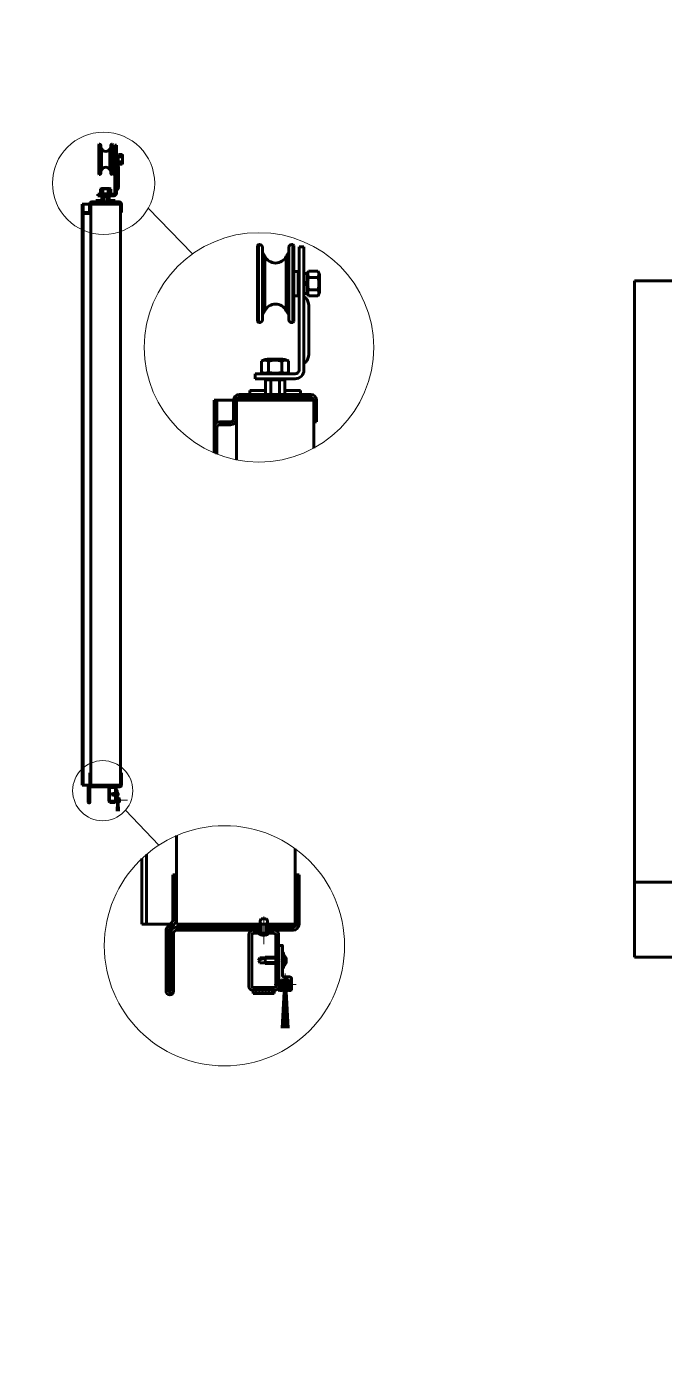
# Model space of a CAD drawing. Header units: millimetres. Extents: x 0 to 3360, y 0 to 297.
# Drawn here: x 1167.8 to 1309.2, y 0 to 297 of the extents above; entities that cross this region are included whole.
import ezdxf

# ---------------------------------------------------------------- set-up
doc = ezdxf.new("R2010")
doc.units = ezdxf.units.MM
for name, pattern in [('K5LT_AXLED', [19.5, 15, -1.5, 1.5, -1.5]), ('K5LT_BASIC', [0]), ('K5LT_THIN', [0])]:
    doc.linetypes.add(name, pattern=pattern)
doc.layers.add('Системный слой', color=7, linetype='Continuous')
pattern_1 = [(45, (0, 0), (-0.3535534, 0.3535534), []), (135, (0, 0), (-0.3535534, -0.3535534), [])]

# ---------------------------------------------------------------- blocks, each defined once
blk = doc.blocks.new('U24')
at = {"layer": 'Системный слой', "color": 5, "linetype": 'K5LT_BASIC', "lineweight": 60, "true_color": 0x0000ff}
for p, q in [((1302.61, 240.67), (1326.38, 240.67)), ((1331.38, 240.67), (1551.53, 240.67)), ((1556.53, 240.67), (1578.89, 240.67))]:
    blk.add_line(p, q, dxfattribs=at)
blk = doc.blocks.new('U25')
at = {"layer": 'Системный слой', "color": 5, "linetype": 'K5LT_BASIC', "lineweight": 60, "true_color": 0x0000ff}
for p, q in [((1326.38, 90.67), (1302.61, 90.67)), ((1551.53, 90.67), (1331.38, 90.67)), ((1578.89, 90.67), (1556.53, 90.67))]:
    blk.add_line(p, q, dxfattribs=at)
blk = doc.blocks.new('U26')
at = {"layer": 'Системный слой', "color": 5, "linetype": 'K5LT_BASIC', "lineweight": 60, "true_color": 0x0000ff}
for p, q in [((1326.49, 107.34), (1302.61, 107.34)), ((1551.64, 107.34), (1331.49, 107.34)), ((1578.89, 107.34), (1556.64, 107.34))]:
    blk.add_line(p, q, dxfattribs=at)
blk = doc.blocks.new('U569')
at = {"layer": 'Системный слой', "color": 5, "linetype": 'K5LT_BASIC', "lineweight": 60, "true_color": 0x0000ff}
for p, q in [((1187.68, 125.18), (1187.68, 127.62)), ((1187.7, 127.64), (1187.86, 127.64)), ((1187.85, 125.14), (1187.72, 125.14)), ((1187.81, 125.64), (1187.83, 125.25)), ((1187.89, 126.85), (1187.85, 126.81)), ((1187.85, 126.81), (1187.89, 126.77)), ((1187.85, 125.22), (1187.87, 125.22)), ((1187.89, 127.62), (1187.89, 126.85)), ((1187.89, 126.85), (1187.89, 125.97)), ((1188.18, 125.72), (1187.89, 125.72)), ((1187.89, 125.21), (1187.89, 125.18)), ((1187.97, 125.89), (1188.3, 125.89)), ((1188.18, 125.18), (1188.18, 125.21)), ((1188.2, 125.22), (1188.22, 125.22)), ((1188.35, 125.14), (1188.22, 125.14)), ((1188.24, 125.25), (1188.26, 125.64)), ((1188.39, 125.81), (1188.39, 125.18))]:
    blk.add_line(p, q, dxfattribs=at)
for centre, radius, start, end in [((1187.7, 127.62), 0.025, 90, 180), ((1187.72, 125.18), 0.0417, 180, 270), ((1187.89, 125.64), 0.0833, 90, 182), ((1187.85, 125.25), 0.025, 183, 270), ((1187.85, 125.18), 0.0417, 270, 0), ((1187.86, 127.62), 0.025, 0, 90), ((1187.87, 125.21), 0.0167, 0, 90), ((1187.97, 125.97), 0.0833, 180, 270), ((1188.18, 125.64), 0.0833, 358, 90), ((1188.2, 125.21), 0.0167, 90, 180), ((1188.22, 125.18), 0.0417, 180, 270), ((1188.22, 125.25), 0.025, 270, 357), ((1188.3, 125.81), 0.0833, 0, 90), ((1188.35, 125.18), 0.0417, 270, 0)]:
    blk.add_arc(centre, radius, start, end, dxfattribs=at)
blk = doc.blocks.new('U571')
at = {"layer": 'Системный слой', "color": 5, "linetype": 'K5LT_BASIC', "lineweight": 60, "true_color": 0x0000ff}
for p, q in [((1186.01, 125.39), (1186.01, 128.22)), ((1186.26, 128.47), (1187.43, 128.47)), ((1187.68, 128.22), (1187.68, 125.39)), ((1187.43, 125.14), (1186.26, 125.14))]:
    blk.add_line(p, q, dxfattribs=at)
for centre, start, end in [((1186.26, 128.22), 90, 180), ((1187.43, 128.22), 0, 90), ((1186.26, 125.39), 180, 270), ((1187.43, 125.39), 270, 0)]:
    blk.add_arc(centre, 0.25, start, end, dxfattribs=at)
blk = doc.blocks.new('U572')
at = {"layer": 'Системный слой', "color": 5, "linetype": 'K5LT_BASIC', "lineweight": 60, "true_color": 0x0000ff}
for p, q in [((1186.18, 125.39), (1186.18, 128.22)), ((1186.26, 128.31), (1187.43, 128.31)), ((1187.51, 128.22), (1187.51, 125.39)), ((1187.43, 125.31), (1186.26, 125.31))]:
    blk.add_line(p, q, dxfattribs=at)
for centre, start, end in [((1186.26, 128.22), 90, 180), ((1187.43, 128.22), 0, 90), ((1186.26, 125.39), 180, 270), ((1187.43, 125.39), 270, 0)]:
    blk.add_arc(centre, 0.0833, start, end, dxfattribs=at)
blk = doc.blocks.new('U570')
at = {"layer": 'Системный слой'}
for name in ['U571', 'U572']:
    blk.add_blockref(name, (0, 0), dxfattribs=at)
blk = doc.blocks.new('U574')
at = {"layer": 'Системный слой', "color": 30, "linetype": 'K5LT_AXLED', "lineweight": 18, "true_color": 0xff8000}
for q in [(1185.93, 125.48), (1188.03, 127.59), (1190.14, 125.48), (1188.03, 123.37)]:
    blk.add_line((1188.03, 125.48), q, dxfattribs=at)
blk = doc.blocks.new('U573')
at = {"layer": 'Системный слой', "color": 5, "linetype": 'K5LT_BASIC', "lineweight": 60, "true_color": 0x0000ff}
for p, q in [((1188.23, 125.66), (1187.84, 125.66)), ((1187.84, 125.66), (1187.91, 125.08)), ((1187.98, 125.08), (1187.87, 123.06)), ((1187.95, 125.08), (1187.88, 125.62)), ((1187.88, 125.62), (1188.19, 125.62)), ((1187.91, 125.08), (1187.95, 125.08)), ((1187.93, 125.48), (1187.98, 125.08)), ((1187.96, 123.06), (1188.03, 125.09)), ((1188.03, 125.37), (1188.04, 123.06)), ((1188.11, 123.06), (1188.05, 125.09)), ((1188.09, 125.08), (1188.14, 125.48)), ((1188.2, 123.06), (1188.09, 125.08)), ((1188.19, 125.62), (1188.12, 125.08)), ((1188.12, 125.08), (1188.16, 125.07)), ((1188.16, 125.07), (1188.23, 125.66))]:
    blk.add_line(p, q, dxfattribs=at)
blk.add_arc((1188.03, 125.48), 0.107, 0, 180, dxfattribs=at)
at = {"layer": 'Системный слой'}
blk.add_blockref('U574', (0, 0), dxfattribs=at)
blk = doc.blocks.new('U578')
at = {"layer": 'Системный слой', "color": 5, "linetype": 'K5LT_BASIC', "lineweight": 60, "true_color": 0x0000ff}
for p, q in [((1223.72, 83.49), (1223.72, 93.22)), ((1223.82, 93.32), (1224.45, 93.32)), ((1224.55, 93.22), (1224.55, 90.15)), ((1224.55, 90.15), (1224.38, 89.99)), ((1224.38, 89.99), (1224.55, 89.82)), ((1224.55, 90.15), (1224.55, 86.65)), ((1224.88, 86.32), (1226.22, 86.32)), ((1224.38, 83.32), (1223.88, 83.32)), ((1224.22, 85.31), (1224.3, 83.75)), ((1224.4, 83.65), (1224.48, 83.65)), ((1225.71, 85.65), (1224.55, 85.65)), ((1224.55, 83.59), (1224.55, 83.49)), ((1225.72, 83.49), (1225.72, 83.59)), ((1225.78, 83.65), (1225.86, 83.65)), ((1226.38, 83.32), (1225.88, 83.32)), ((1225.96, 83.75), (1226.04, 85.31)), ((1226.55, 85.99), (1226.55, 83.49))]:
    blk.add_line(p, q, dxfattribs=at)
for centre, radius, start, end in [((1223.82, 93.22), 0.1, 90, 180), ((1224.45, 93.22), 0.1, 0, 90), ((1224.88, 86.65), 0.333, 180, 270), ((1226.22, 85.99), 0.333, 0, 90), ((1223.88, 83.49), 0.167, 180, 270), ((1224.55, 85.32), 0.333, 90, 182), ((1224.4, 83.75), 0.1, 183, 270), ((1224.38, 83.49), 0.167, 270, 0), ((1224.48, 83.59), 0.0667, 0, 90), ((1225.71, 85.32), 0.333, 358, 90), ((1225.78, 83.59), 0.0667, 90, 180), ((1225.88, 83.49), 0.167, 180, 270), ((1225.86, 83.75), 0.1, 270, 357), ((1226.38, 83.49), 0.167, 270, 0)]:
    blk.add_arc(centre, radius, start, end, dxfattribs=at)
blk = doc.blocks.new('U580')
at = {"layer": 'Системный слой', "color": 5, "linetype": 'K5LT_BASIC', "lineweight": 60, "true_color": 0x0000ff}
for p, q in [((1217.72, 84.32), (1217.72, 95.65)), ((1218.05, 95.99), (1222.72, 95.99)), ((1223.05, 95.65), (1223.05, 84.32)), ((1222.72, 83.99), (1218.05, 83.99))]:
    blk.add_line(p, q, dxfattribs=at)
for centre, start, end in [((1218.05, 95.65), 90, 180), ((1222.72, 95.65), 0, 90), ((1218.05, 84.32), 180, 270), ((1222.72, 84.32), 270, 0)]:
    blk.add_arc(centre, 0.333, start, end, dxfattribs=at)
blk = doc.blocks.new('U579')
at = {"layer": 'Системный слой', "color": 5, "linetype": 'K5LT_BASIC', "true_color": 0x0000ff, "const_width": 0.6}
blk.add_lwpolyline([(1220.94, 96.65), (1222.72, 96.65, -0.414214), (1223.72, 95.65), (1223.72, 84.32, -0.414214), (1222.72, 83.32), (1218.05, 83.32, -0.414214), (1217.05, 84.32), (1217.05, 95.65, -0.414214), (1218.05, 96.65), (1219.82, 96.65)], format="xyb", dxfattribs=at)
at = {"layer": 'Системный слой'}
blk.add_blockref('U580', (0, 0), dxfattribs=at)
blk = doc.blocks.new('U582')
at = {"layer": 'Системный слой', "color": 30, "linetype": 'K5LT_AXLED', "lineweight": 18, "true_color": 0xff8000}
for q in [(1225.13, 87.1), (1222.7, 84.67), (1227.56, 84.67), (1225.13, 82.25)]:
    blk.add_line((1225.13, 84.67), q, dxfattribs=at)
blk = doc.blocks.new('U581')
at = {"layer": 'Системный слой', "color": 5, "linetype": 'K5LT_BASIC', "lineweight": 60, "true_color": 0x0000ff}
for p, q in [((1225.93, 85.4), (1224.34, 85.4)), ((1224.34, 85.4), (1224.65, 83.06)), ((1224.81, 83.08), (1224.53, 85.24)), ((1224.53, 85.24), (1225.74, 85.24)), ((1224.7, 84.67), (1224.91, 83.09)), ((1225.13, 84.25), (1225.14, 74.99)), ((1225.37, 83.09), (1225.56, 84.67)), ((1225.74, 85.24), (1225.48, 83.08)), ((1225.65, 83.06), (1225.93, 85.4)), ((1224.91, 83.09), (1224.49, 74.99)), ((1224.65, 83.06), (1224.81, 83.08)), ((1224.85, 74.99), (1225.1, 83.11)), ((1225.43, 74.99), (1225.18, 83.11)), ((1225.79, 74.99), (1225.37, 83.09)), ((1225.48, 83.08), (1225.65, 83.06))]:
    blk.add_line(p, q, dxfattribs=at)
blk.add_arc((1225.13, 84.67), 0.426, 0, 180, dxfattribs=at)
at = {"layer": 'Системный слой'}
blk.add_blockref('U582', (0, 0), dxfattribs=at)

msp = doc.modelspace()

# ---------------------------------------------------------------- hatches: boundary and pattern name
at = {"layer": 'Системный слой'}
h = msp.add_hatch(dxfattribs=at)
h.set_pattern_fill('Неметалл', angle=45, style=0, pattern_type=0)
h.set_pattern_definition(pattern_1)
h.paths.add_polyline_path([(1187.42976, 124.97396), (1186.2631, 124.97396), (1186.2631, 125.14063), (1187.42976, 125.14063)])
h = msp.add_hatch(dxfattribs=at)
h.set_pattern_fill('Неметалл', angle=45, style=0, pattern_type=0)
h.set_pattern_definition(pattern_1)
h.paths.add_polyline_path([(1222.71552, 82.65436), (1218.04885, 82.65436), (1218.04885, 83.32103), (1222.71552, 83.32103)])

# ---------------------------------------------------------------- linework, layer by layer
at = {"layer": 'Системный слой', "color": 5, "linetype": 'K5LT_BASIC', "lineweight": 60, "true_color": 0x0000ff}
for p, q in [((1183.80494, 270.85854), (1183.88827, 270.94188)), ((1183.80494, 270.85854), (1183.80494, 264.35854)), ((1183.88827, 270.94188), (1183.9716, 270.94188)), ((1183.88827, 270.94188), (1183.88827, 264.27521)), ((1184.2216, 270.69188), (1184.2216, 264.52521)), ((1184.2216, 270.27521), (1184.43755, 269.94188)), ((1186.25566, 269.94188), (1186.4716, 270.27521)), ((1186.4716, 270.69188), (1186.4716, 264.52521)), ((1186.7216, 270.94188), (1186.80494, 270.94188)), ((1186.80494, 270.94188), (1186.88827, 270.85854)), ((1186.80494, 270.94188), (1186.80494, 264.27521)), ((1186.88827, 270.85854), (1186.88827, 264.35854)), ((1187.3466, 270.73354), (1187.76327, 270.73354)), ((1187.3466, 267.60854), (1187.3466, 270.73354)), ((1187.76327, 267.60854), (1187.76327, 270.73354)), ((1184.43755, 269.94188), (1184.43755, 265.27521)), ((1186.25566, 269.94188), (1186.25566, 265.27521)), ((1187.26327, 268.65021), (1186.88827, 268.65021)), ((1187.3466, 268.56688), (1187.26327, 268.65021)), ((1187.26327, 268.65021), (1187.26327, 267.77347)), ((1187.26327, 267.77347), (1187.26327, 266.56688)), ((1187.3466, 260.23354), (1187.3466, 267.60854)), ((1187.76327, 268.46688), (1188.02994, 268.46688)), ((1188.02994, 267.65934), (1187.76327, 267.75639)), ((1187.76327, 260.23354), (1187.76327, 267.60854)), ((1188.02994, 267.46069), (1187.76327, 267.55775)), ((1188.02994, 268.43354), (1188.16474, 268.66702)), ((1188.02994, 267.65934), (1188.02994, 268.46688)), ((1188.02994, 267.65934), (1188.02994, 267.46069)), ((1188.02994, 266.75021), (1188.02994, 267.46069)), ((1188.16474, 268.66702), (1188.96181, 268.66702)), ((1188.16474, 268.13778), (1188.96181, 268.13778)), ((1188.96181, 268.66702), (1189.0966, 268.43354)), ((1189.0966, 268.43354), (1189.0966, 266.78354)), ((1183.80494, 264.35854), (1183.88827, 264.27521)), ((1184.2216, 264.94188), (1184.43755, 265.27521)), ((1186.25566, 265.27521), (1186.4716, 264.94188)), ((1186.80494, 264.27521), (1186.88827, 264.35854)), ((1187.26327, 266.56688), (1186.88827, 266.56688)), ((1187.3466, 266.65021), (1187.26327, 266.56688)), ((1187.76327, 266.75021), (1188.02994, 266.75021)), ((1187.91145, 266.38295), (1187.78768, 266.50672)), ((1188.02994, 266.78354), (1188.16474, 266.55007)), ((1188.16474, 267.0793), (1188.96181, 267.0793)), ((1188.16474, 266.55007), (1188.96181, 266.55007)), ((1188.17994, 265.73354), (1188.17994, 265.73477)), ((1188.17994, 261.56688), (1188.17994, 265.73354)), ((1188.17994, 261.56688), (1188.17994, 265.73354)), ((1188.96181, 266.55007), (1189.0966, 266.78354)), ((1183.88827, 264.27521), (1183.9716, 264.27521)), ((1186.7216, 264.27521), (1186.80494, 264.27521)), ((1188.17994, 261.56565), (1188.17994, 261.56688)), ((1183.9716, 258.48354), (1183.13827, 258.48354)), ((1183.13827, 258.15021), (1183.13827, 258.48354)), ((1183.92994, 259.90021), (1183.5966, 259.90021)), ((1183.5966, 259.90021), (1183.5966, 259.48354)), ((1183.5966, 259.48354), (1183.92994, 259.48354)), ((1183.92994, 259.90021), (1187.01327, 259.90021)), ((1183.92994, 259.48354), (1187.01327, 259.48354)), ((1184.4716, 258.48354), (1183.9716, 258.48354)), ((1184.15024, 260.98649), (1184.40494, 261.13354)), ((1184.15024, 260.04726), (1184.15024, 260.98649)), ((1184.40494, 259.90021), (1184.15024, 260.04726)), ((1184.40494, 261.13354), (1186.20494, 261.13354)), ((1184.9417, 259.40021), (1184.4716, 259.40021)), ((1184.4716, 259.40021), (1184.4716, 258.15021)), ((1184.86398, 261.15021), (1184.63827, 261.15021)), ((1184.63827, 261.15021), (1184.86398, 261.15021)), ((1184.63827, 261.15021), (1184.63827, 261.13354)), ((1184.63827, 259.48354), (1184.63827, 259.40021)), ((1184.72759, 260.04726), (1184.72759, 260.98649)), ((1185.7459, 261.15021), (1184.86398, 261.15021)), ((1184.86398, 261.15021), (1184.86398, 261.13354)), ((1184.9417, 259.40021), (1185.66818, 259.40021)), ((1184.9417, 259.40021), (1184.9417, 258.15021)), ((1186.13827, 259.40021), (1185.66818, 259.40021)), ((1185.66818, 258.15021), (1185.66818, 259.40021)), ((1185.9716, 261.15021), (1185.7459, 261.15021)), ((1185.7459, 261.15021), (1185.9716, 261.15021)), ((1185.7459, 261.15021), (1185.7459, 261.13354)), ((1185.88229, 260.04726), (1185.88229, 260.98649)), ((1185.9716, 261.15021), (1185.9716, 261.13354)), ((1185.9716, 259.48354), (1185.9716, 259.40021)), ((1186.13827, 259.40021), (1186.13827, 258.15021)), ((1186.63827, 258.48354), (1186.13827, 258.48354)), ((1186.45964, 260.98649), (1186.20494, 261.13354)), ((1186.20494, 259.90021), (1186.45964, 260.04726)), ((1186.45964, 260.04726), (1186.45964, 260.98649)), ((1187.4716, 258.48354), (1186.63827, 258.48354)), ((1187.4716, 258.15021), (1187.4716, 258.48354)), ((1187.91145, 260.91747), (1187.78768, 260.79369)), ((1180.0966, 257.65021), (1180.3466, 257.65021)), ((1180.0966, 257.65021), (1180.0966, 255.31688)), ((1180.3466, 257.65021), (1180.42994, 257.65021)), ((1180.3466, 257.65021), (1180.3466, 255.74989)), ((1180.42994, 257.65021), (1181.76327, 257.65021)), ((1180.5966, 255.81688), (1181.51327, 255.81688)), ((1180.5966, 255.56688), (1181.51327, 255.56688)), ((1181.76327, 256.06688), (1181.76327, 257.65021)), ((1182.01327, 257.65021), (1182.01327, 128.80729)), ((1182.01327, 128.80729), (1182.01327, 257.65021)), ((1182.01327, 256.06688), (1182.01327, 257.65021)), ((1182.01327, 257.65021), (1182.17994, 257.65021)), ((1182.17994, 257.65021), (1188.42994, 257.65021)), ((1182.26327, 258.15021), (1188.3466, 258.15021)), ((1182.26327, 257.90021), (1188.3466, 257.90021)), ((1184.26327, 257.90021), (1184.26327, 257.65021)), ((1186.3466, 257.90021), (1186.3466, 257.65021)), ((1188.42994, 257.65021), (1188.5966, 257.65021)), ((1188.5966, 257.65021), (1188.5966, 128.80729)), ((1188.5966, 257.65021), (1188.5966, 128.80729)), ((1188.5966, 257.65021), (1188.5966, 255.81688)), ((1188.5966, 255.81688), (1188.5966, 128.80729)), ((1188.5966, 255.81688), (1188.8466, 255.81688)), ((1188.8466, 255.81688), (1188.8466, 257.65021)), ((1180.0966, 255.31688), (1180.0966, 253.73354)), ((1180.0966, 253.73354), (1180.0966, 128.80729)), ((1180.0966, 253.73354), (1180.3466, 253.73354)), ((1180.3466, 255.31688), (1180.3466, 253.73354)), ((1180.3466, 253.73354), (1180.3466, 128.80729)), ((1219.00485, 248.51514), (1219.22152, 248.73181)), ((1219.00485, 248.51514), (1219.00485, 231.61514)), ((1219.22152, 248.73181), (1219.43818, 248.73181)), ((1219.22152, 248.73181), (1219.22152, 231.39848)), ((1220.08818, 248.08181), (1220.08818, 232.04848)), ((1220.08818, 246.99848), (1220.64963, 246.13181)), ((1225.37674, 246.13181), (1225.93818, 246.99848)), ((1225.93818, 248.08181), (1225.93818, 232.04848)), ((1226.58818, 248.73181), (1226.80485, 248.73181)), ((1226.80485, 248.73181), (1227.02152, 248.51514)), ((1226.80485, 248.73181), (1226.80485, 231.39848)), ((1227.02152, 248.51514), (1227.02152, 231.61514)), ((1228.21318, 248.19014), (1229.29652, 248.19014)), ((1228.21318, 240.06514), (1228.21318, 248.19014)), ((1229.29652, 240.06514), (1229.29652, 248.19014)), ((1220.64963, 246.13181), (1220.64963, 233.99848)), ((1225.37674, 246.13181), (1225.37674, 233.99848)), ((1227.99652, 242.77348), (1227.02152, 242.77348)), ((1228.21318, 242.55681), (1227.99652, 242.77348)), ((1227.99652, 242.77348), (1227.99652, 240.49396)), ((1229.29652, 242.29681), (1229.98985, 242.29681)), ((1229.98985, 242.21014), (1230.34032, 242.81718)), ((1229.98985, 240.19721), (1229.98985, 242.29681)), ((1230.34032, 242.81718), (1232.41271, 242.81718)), ((1230.34032, 241.44116), (1232.41271, 241.44116)), ((1232.41271, 242.81718), (1232.76318, 242.21014)), ((1232.76318, 242.21014), (1232.76318, 237.92014)), ((1302.60538, 90.67396), (1302.60538, 240.67396)), ((1227.99652, 240.49396), (1227.99652, 237.35681)), ((1228.21318, 220.89014), (1228.21318, 240.06514)), ((1229.98985, 240.19721), (1229.29652, 240.44956)), ((1229.29652, 220.89014), (1229.29652, 240.06514)), ((1229.98985, 239.68073), (1229.29652, 239.93308)), ((1229.29652, 237.83348), (1229.98985, 237.83348)), ((1229.98985, 240.19721), (1229.98985, 239.68073)), ((1229.98985, 237.83348), (1229.98985, 239.68073)), ((1229.98985, 237.92014), (1230.34032, 237.31311)), ((1230.34032, 238.68912), (1232.41271, 238.68912)), ((1232.41271, 237.31311), (1232.76318, 237.92014)), ((1227.99652, 237.35681), (1227.02152, 237.35681)), ((1228.21318, 237.57348), (1227.99652, 237.35681)), ((1229.68179, 236.8786), (1229.35998, 237.20041)), ((1230.34032, 237.31311), (1232.41271, 237.31311)), ((1230.37985, 235.19014), (1230.37985, 235.19333)), ((1230.37985, 224.35681), (1230.37985, 235.19014)), ((1230.37985, 224.35681), (1230.37985, 235.19014)), ((1220.08818, 233.13181), (1220.64963, 233.99848)), ((1225.37674, 233.99848), (1225.93818, 233.13181)), ((1219.00485, 231.61514), (1219.22152, 231.39848)), ((1219.22152, 231.39848), (1219.43818, 231.39848)), ((1226.58818, 231.39848), (1226.80485, 231.39848)), ((1226.80485, 231.39848), (1227.02152, 231.61514)), ((1219.90263, 222.84781), (1220.56485, 223.23014)), ((1219.90263, 220.40581), (1219.90263, 222.84781)), ((1220.56485, 223.23014), (1225.24485, 223.23014)), ((1221.75836, 223.27348), (1221.17152, 223.27348)), ((1221.17152, 223.27348), (1221.75836, 223.27348)), ((1221.17152, 223.27348), (1221.17152, 223.23014)), ((1221.40374, 220.40581), (1221.40374, 222.84781)), ((1224.05134, 223.27348), (1221.75836, 223.27348)), ((1221.75836, 223.27348), (1221.75836, 223.23014)), ((1224.63818, 223.27348), (1224.05134, 223.27348)), ((1224.05134, 223.27348), (1224.63818, 223.27348)), ((1224.05134, 223.27348), (1224.05134, 223.23014)), ((1224.40596, 220.40581), (1224.40596, 222.84781)), ((1224.63818, 223.27348), (1224.63818, 223.23014)), ((1225.90707, 222.84781), (1225.24485, 223.23014)), ((1225.90707, 220.40581), (1225.90707, 222.84781)), ((1230.37985, 224.35362), (1230.37985, 224.35681)), ((1219.32985, 220.02348), (1218.46318, 220.02348)), ((1218.46318, 220.02348), (1218.46318, 218.94014)), ((1219.32985, 220.02348), (1227.34652, 220.02348)), ((1220.56485, 220.02348), (1219.90263, 220.40581)), ((1225.24485, 220.02348), (1225.90707, 220.40581)), ((1229.68179, 222.66835), (1229.35998, 222.34654)), ((1218.46318, 218.94014), (1219.32985, 218.94014)), ((1219.32985, 218.94014), (1227.34652, 218.94014)), ((1221.96042, 218.72348), (1220.73818, 218.72348)), ((1220.73818, 218.72348), (1220.73818, 215.47348)), ((1221.17152, 218.94014), (1221.17152, 218.72348)), ((1221.96042, 218.72348), (1223.84928, 218.72348)), ((1221.96042, 218.72348), (1221.96042, 215.47348)), ((1225.07152, 218.72348), (1223.84928, 218.72348)), ((1223.84928, 215.47348), (1223.84928, 218.72348)), ((1224.63818, 218.94014), (1224.63818, 218.72348)), ((1225.07152, 218.72348), (1225.07152, 215.47348)), ((1209.36318, 214.17348), (1210.01318, 214.17348)), ((1209.36318, 214.17348), (1209.36318, 208.10681)), ((1210.01318, 214.17348), (1210.22985, 214.17348)), ((1210.01318, 214.17348), (1210.01318, 209.23264)), ((1210.22985, 214.17348), (1213.69652, 214.17348)), ((1213.69652, 210.05681), (1213.69652, 214.17348)), ((1214.34652, 214.17348), (1214.34652, 200.97784)), ((1214.34652, 200.97784), (1214.34652, 214.17348)), ((1214.34652, 210.05681), (1214.34652, 214.17348)), ((1214.34652, 214.17348), (1214.77985, 214.17348)), ((1214.77985, 214.17348), (1231.02985, 214.17348)), ((1214.99652, 215.47348), (1230.81318, 215.47348)), ((1214.99652, 214.82348), (1230.81318, 214.82348)), ((1219.43818, 216.34014), (1217.27152, 216.34014)), ((1217.27152, 215.47348), (1217.27152, 216.34014)), ((1220.73818, 216.34014), (1219.43818, 216.34014)), ((1220.19652, 214.82348), (1220.19652, 214.17348)), ((1226.37152, 216.34014), (1225.07152, 216.34014)), ((1225.61318, 214.82348), (1225.61318, 214.17348)), ((1228.53818, 216.34014), (1226.37152, 216.34014)), ((1228.53818, 215.47348), (1228.53818, 216.34014)), ((1231.02985, 214.17348), (1231.46318, 214.17348)), ((1231.46318, 214.17348), (1231.46318, 203.56578)), ((1231.46318, 214.17348), (1231.46318, 203.56578)), ((1231.46318, 214.17348), (1231.46318, 209.40681)), ((1232.11318, 209.40681), (1232.11318, 214.17348)), ((1209.36318, 208.10681), (1209.36318, 203.99014)), ((1210.01318, 208.10681), (1210.01318, 203.99014)), ((1210.66318, 209.40681), (1213.04652, 209.40681)), ((1210.66318, 208.75681), (1213.04652, 208.75681)), ((1231.46318, 209.40681), (1231.46318, 203.56578)), ((1231.46318, 209.40681), (1232.11318, 209.40681)), ((1209.36318, 203.99014), (1209.36318, 202.51912)), ((1209.36318, 203.99014), (1210.01318, 203.99014)), ((1210.01318, 203.99014), (1210.01318, 202.25279)), ((1181.9716, 131.55729), (1181.80494, 131.55729)), ((1181.80494, 129.03229), (1181.80494, 131.55729)), ((1181.9716, 129.03229), (1181.9716, 131.55729)), ((1188.80494, 131.55729), (1188.63827, 131.55729)), ((1188.63827, 131.55729), (1188.63827, 128.80729)), ((1188.80494, 131.55729), (1188.80494, 128.80729)), ((1180.0966, 128.80729), (1180.3466, 128.80729)), ((1180.3466, 128.80729), (1180.42994, 128.80729)), ((1180.42994, 128.80729), (1181.64897, 128.80729)), ((1181.42994, 125.09896), (1181.42994, 128.45019)), ((1181.52757, 128.68589), (1181.75612, 128.91444)), ((1181.5966, 125.09896), (1181.5966, 128.45019)), ((1181.64542, 128.56804), (1181.87397, 128.79659)), ((1181.67994, 128.30729), (1181.67994, 125.09896)), ((1181.8466, 128.30729), (1181.8466, 125.09896)), ((1182.01327, 128.80729), (1182.17994, 128.80729)), ((1188.4716, 128.64063), (1182.01327, 128.64063)), ((1188.4716, 128.47396), (1182.01327, 128.47396)), ((1182.17994, 128.80729), (1188.42994, 128.80729)), ((1188.42994, 128.80729), (1188.5966, 128.80729)), ((1186.2631, 125.14063), (1186.2631, 124.97396)), ((1186.2631, 124.97396), (1187.42976, 124.97396)), ((1186.6381, 126.94896), (1186.55476, 126.80729)), ((1186.55476, 126.80729), (1186.92976, 126.94896)), ((1186.6381, 126.66563), (1186.55476, 126.80729)), ((1186.92976, 126.94896), (1186.6381, 126.94896)), ((1186.92976, 126.66563), (1186.6381, 126.66563)), ((1186.92976, 126.98229), (1187.5131, 126.98229)), ((1186.92976, 126.98229), (1186.92976, 126.63229)), ((1187.5131, 126.92396), (1186.92976, 126.92396)), ((1187.5131, 126.69063), (1186.92976, 126.69063)), ((1186.92976, 126.63229), (1187.5131, 126.63229)), ((1187.42976, 125.14063), (1187.42976, 124.97396)), ((1187.92976, 127.26563), (1187.8881, 127.26563)), ((1187.92976, 126.34896), (1187.8881, 126.34896)), ((1187.92976, 126.34896), (1187.92976, 127.26563)), ((1201.04956, 117.64991), (1201.04956, 97.9877)), ((1201.04956, 97.9877), (1201.04956, 117.64991)), ((1194.38289, 113.48805), (1194.38289, 97.9877)), ((1227.38289, 114.72782), (1227.38289, 97.9877)), ((1227.38289, 114.72782), (1227.38289, 97.9877)), ((1227.38289, 114.72782), (1227.38289, 97.9877)), ((1193.38289, 112.59066), (1193.38289, 97.9877)), ((1200.88289, 108.9877), (1200.21622, 108.9877)), ((1200.21622, 98.8877), (1200.21622, 108.9877)), ((1200.88289, 98.8877), (1200.88289, 108.9877)), ((1228.21622, 108.9877), (1227.54956, 108.9877)), ((1227.54956, 108.9877), (1227.54956, 97.9877)), ((1228.21622, 108.9877), (1228.21622, 97.9877)), ((1199.10675, 97.50208), (1200.02096, 98.41629)), ((1220.94469, 99.16895), (1219.81969, 99.16895)), ((1193.38289, 97.9877), (1194.38289, 97.9877)), ((1194.38289, 97.9877), (1194.71622, 97.9877)), ((1194.71622, 97.9877), (1199.59237, 97.9877)), ((1198.71622, 83.15436), (1198.71622, 96.55927)), ((1199.38289, 83.15436), (1199.38289, 96.55927)), ((1199.57815, 97.03067), (1200.49237, 97.94489)), ((1199.71622, 95.9877), (1199.71622, 83.15436)), ((1200.38289, 95.9877), (1200.38289, 83.15436)), ((1201.04956, 97.9877), (1201.71622, 97.9877)), ((1219.81969, 97.32103), (1201.04956, 97.32103)), ((1219.81969, 96.65436), (1201.04956, 96.65436)), ((1201.71622, 97.9877), (1226.71622, 97.9877)), ((1219.28531, 95.93145), (1219.28531, 95.9877)), ((1221.47906, 95.9877), (1219.28531, 95.9877)), ((1219.28531, 95.93145), (1219.28531, 95.9877)), ((1221.47906, 95.93145), (1219.28531, 95.93145)), ((1219.81969, 95.9877), (1219.81969, 97.9877)), ((1220.73861, 95.59395), (1220.02577, 95.59395)), ((1220.94469, 95.9877), (1220.94469, 97.9877)), ((1226.88289, 97.32103), (1220.94469, 97.32103)), ((1226.88289, 96.65436), (1220.94469, 96.65436)), ((1221.47906, 95.93145), (1221.47906, 95.9877)), ((1221.47906, 95.93145), (1221.47906, 95.9877)), ((1226.71622, 97.9877), (1227.38289, 97.9877)), ((1219.54885, 90.55436), (1219.21552, 89.9877)), ((1219.21552, 89.9877), (1220.71552, 90.55436)), ((1219.54885, 89.42103), (1219.21552, 89.9877)), ((1220.71552, 90.55436), (1219.54885, 90.55436)), ((1220.71552, 89.42103), (1219.54885, 89.42103)), ((1220.71552, 90.6877), (1223.04885, 90.6877)), ((1220.71552, 90.6877), (1220.71552, 89.2877)), ((1223.04885, 90.45436), (1220.71552, 90.45436)), ((1223.04885, 89.52103), (1220.71552, 89.52103)), ((1220.71552, 89.2877), (1223.04885, 89.2877)), ((1224.71552, 91.82103), (1224.54885, 91.82103)), ((1224.71552, 88.15436), (1224.71552, 91.82103)), ((1224.71552, 88.15436), (1224.54885, 88.15436)), ((1218.04885, 83.32103), (1218.04885, 82.65436)), ((1222.71552, 83.32103), (1222.71552, 82.65436)), ((1218.04885, 82.65436), (1222.71552, 82.65436))]:
    msp.add_line(p, q, dxfattribs=at)
at = {"layer": 'Системный слой', "color": 7, "linetype": 'K5LT_THIN', "lineweight": 18}
for p, q in [((1184.72848, 261.15021), (1184.72848, 261.13354)), ((1184.72848, 259.48354), (1184.72848, 259.40021)), ((1185.88139, 261.15021), (1185.88139, 261.13354)), ((1185.88139, 259.48354), (1185.88139, 259.40021)), ((1204.61124, 246.65706), (1194.76758, 256.76704)), ((1221.40606, 223.27348), (1221.40606, 223.23014)), ((1224.40363, 223.27348), (1224.40363, 223.23014)), ((1221.40606, 218.94014), (1221.40606, 218.72348)), ((1224.40363, 218.94014), (1224.40363, 218.72348)), ((1182.05494, 128.80729), (1182.0966, 128.80729)), ((1183.13827, 128.80729), (1187.55494, 128.80729)), ((1197.08364, 115.51052), (1189.73446, 123.29436)), ((1201.21622, 97.9877), (1201.38289, 97.9877)), ((1205.54956, 97.9877), (1223.21622, 97.9877))]:
    msp.add_line(p, q, dxfattribs=at)
at = {"layer": 'Системный слой', "color": 30, "linetype": 'K5LT_AXLED', "lineweight": 18, "true_color": 0xff8000}
msp.add_line((1220.38219, 99.70332), (1220.38219, 93.59395), dxfattribs=at)
at = {"layer": 'Системный слой', "color": 7, "linetype": 'K5LT_THIN', "lineweight": 18}
for centre, radius in [((1184.86398, 262.28984), 11.33942), ((1219.32985, 225.91692), 25.43209), ((1184.66778, 127.61563), 6.65917), ((1211.66759, 93.22103), 26.63668)]:
    msp.add_circle(centre, radius, dxfattribs=at)
at = {"layer": 'Системный слой', "color": 5, "linetype": 'K5LT_BASIC', "lineweight": 60, "true_color": 0x0000ff}
for centre, radius, start, end in [((1183.9716, 270.69188), 0.25, 0, 90), ((1186.7216, 270.69188), 0.25, 90, 180), ((1185.3466, 270.35854), 1, 204.6243184, 335.3756816), ((1183.9716, 264.52521), 0.25, 270, 0), ((1185.3466, 264.85854), 1, 24.6243184, 155.3756816), ((1186.7216, 264.52521), 0.25, 180, 270), ((1187.8466, 266.56565), 0.08333, 180, 225), ((1187.8466, 266.56565), 0.08333, 180, 225), ((1187.26327, 265.73477), 0.91667, 0, 45), ((1187.26327, 265.73477), 0.91667, 0, 45), ((1187.26327, 261.56565), 0.91667, 315, 0), ((1187.26327, 261.56565), 0.91667, 315, 0), ((1187.01327, 260.23354), 0.75, 270, 0), ((1187.01327, 260.23354), 0.33333, 270, 0), ((1187.8466, 260.73477), 0.08333, 135, 180), ((1187.8466, 260.73477), 0.08333, 135, 180), ((1180.5966, 255.31688), 0.5, 90, 180), ((1180.5966, 255.31688), 0.25, 90, 180), ((1181.51327, 256.06688), 0.5, 270, 0), ((1181.51327, 256.06688), 0.25, 270, 0), ((1182.26327, 257.65021), 0.5, 90, 180), ((1182.26327, 257.65021), 0.25, 90, 180), ((1188.3466, 257.65021), 0.5, 0, 90), ((1188.3466, 257.65021), 0.25, 0, 90), ((1219.43818, 248.08181), 0.65, 0, 90), ((1226.58818, 248.08181), 0.65, 90, 180), ((1223.01318, 247.21514), 2.6, 204.6243184, 335.3756816), ((1223.01318, 232.91514), 2.6, 24.6243184, 155.3756816), ((1229.51318, 237.35362), 0.21667, 180, 225), ((1229.51318, 237.35362), 0.21667, 180, 225), ((1227.99652, 235.19333), 2.38333, 0, 45), ((1227.99652, 235.19333), 2.38333, 0, 45), ((1219.43818, 232.04848), 0.65, 270, 0), ((1226.58818, 232.04848), 0.65, 180, 270), ((1227.99652, 224.35362), 2.38333, 315, 0), ((1227.99652, 224.35362), 2.38333, 315, 0), ((1227.34652, 220.89014), 1.95, 270, 0), ((1227.34652, 220.89014), 0.86667, 270, 0), ((1229.51318, 222.19333), 0.21667, 135, 180), ((1229.51318, 222.19333), 0.21667, 135, 180), ((1214.99652, 214.17348), 1.3, 90, 180), ((1214.99652, 214.17348), 0.65, 90, 180), ((1230.81318, 214.17348), 1.3, 0, 90), ((1230.81318, 214.17348), 0.65, 0, 90), ((1210.66318, 208.10681), 1.3, 90, 180), ((1210.66318, 208.10681), 0.65, 90, 180), ((1213.04652, 210.05681), 1.3, 270, 0), ((1213.04652, 210.05681), 0.65, 270, 0), ((1181.76327, 128.45019), 0.33333, 135, 180), ((1181.76327, 128.45019), 0.16667, 135, 180), ((1182.01327, 128.30729), 0.33333, 90, 180), ((1181.63827, 129.03229), 0.16667, 315, 0), ((1182.01327, 128.30729), 0.16667, 90, 180), ((1181.63827, 129.03229), 0.33333, 315, 0), ((1188.4716, 128.80729), 0.33333, 270, 0), ((1188.4716, 128.80729), 0.16667, 270, 0), ((1181.63827, 125.09896), 0.20833, 180, 0), ((1181.63827, 125.09896), 0.04167, 180, 0), ((1186.48234, 126.80729), 1.51826, 11.7173249, 17.5705974), ((1186.48234, 126.80729), 1.51826, 342.4294026, 348.2826751), ((1187.65979, 126.80729), 0.43664, 315.0774805, 44.9225195), ((1199.54956, 98.8877), 0.66667, 315, 0), ((1199.54956, 98.8877), 1.33333, 315, 0), ((1220.38219, 98.57832), 0.81563, 133.602819, 226.397181), ((1220.38219, 98.57832), 0.81563, 313.602819, 46.397181), ((1200.04956, 96.55927), 1.33333, 135, 180), ((1200.04956, 96.55927), 0.66667, 135, 180), ((1201.04956, 95.9877), 1.33333, 90, 180), ((1201.04956, 95.9877), 0.66667, 90, 180), ((1220.38219, 97.35692), 1.79864, 232.4223803, 258.5706073), ((1220.38219, 97.35692), 1.79864, 232.4223803, 258.5706073), ((1220.38219, 97.35692), 1.79864, 281.4293927, 307.5776197), ((1220.38219, 97.35692), 1.79864, 281.4293927, 307.5776197), ((1226.88289, 97.9877), 1.33333, 270, 0), ((1226.88289, 97.9877), 0.66667, 270, 0), ((1218.92581, 89.9877), 6.07304, 11.7173249, 17.5705974), ((1223.63563, 89.9877), 1.74656, 315.0774805, 44.9225195), ((1218.92581, 89.9877), 6.07304, 342.4294026, 348.2826751), ((1199.54956, 83.15436), 0.83333, 180, 0), ((1199.54956, 83.15436), 0.16667, 180, 0)]:
    msp.add_arc(centre, radius, start, end, dxfattribs=at)
for points, knots in [([(1188.16474, 268.13778), (1188.14754, 268.16756), (1188.12481, 268.21256), (1188.10409, 268.26942), (1188.0939, 268.30648), (1188.08766, 268.33812), (1188.08395, 268.36846), (1188.08249, 268.39849), (1188.08336, 268.42918), (1188.08664, 268.46006), (1188.09224, 268.49079), (1188.10127, 268.52614), (1188.12148, 268.58535), (1188.14554, 268.63378), (1188.16474, 268.66702)], [0, 0, 0, 0, 2.598014805, 3.881106651, 4.839600951, 5.730749817, 6.542456475, 7.383598349, 8.24526286, 9.112845161, 9.974778817, 10.829748713, 12.096373907, 15, 15, 15, 15]), ([(1188.16474, 267.0793), (1188.14952, 267.132), (1188.12843, 267.21417), (1188.10862, 267.31626), (1188.09939, 267.37623), (1188.09279, 267.42794), (1188.08766, 267.47999), (1188.08395, 267.54066), (1188.08249, 267.60071), (1188.08336, 267.6621), (1188.08664, 267.72387), (1188.09224, 267.78533), (1188.09999, 267.84606), (1188.11289, 267.92561), (1188.13342, 268.02319), (1188.15381, 268.09993), (1188.16474, 268.13778)], [0, 0, 0, 0, 2.6055268, 4.020849549, 4.933638201, 5.484881077, 6.494849792, 7.414784005, 8.368078128, 9.344631242, 10.327891183, 11.304749325, 12.273715208, 13.232360962, 15.126155495, 17, 17, 17, 17]), ([(1188.96181, 268.66702), (1188.979, 268.63724), (1189.00173, 268.59224), (1189.02245, 268.53537), (1189.03264, 268.49831), (1189.03888, 268.46667), (1189.0426, 268.43634), (1189.04405, 268.40631), (1189.04318, 268.37562), (1189.0399, 268.34473), (1189.0343, 268.314), (1189.02528, 268.27865), (1189.00506, 268.21945), (1188.981, 268.17102), (1188.96181, 268.13778)], [0, 0, 0, 0, 2.598014805, 3.881106651, 4.839600951, 5.730749817, 6.542456475, 7.383598349, 8.24526286, 9.112845161, 9.974778817, 10.829748713, 12.096373907, 15, 15, 15, 15]), ([(1188.96181, 268.13778), (1188.97702, 268.08508), (1188.99811, 268.00291), (1189.01792, 267.90082), (1189.02716, 267.84086), (1189.03375, 267.78915), (1189.03888, 267.73709), (1189.0426, 267.67642), (1189.04405, 267.61637), (1189.04318, 267.55499), (1189.0399, 267.49321), (1189.0343, 267.43175), (1189.02655, 267.37102), (1189.01366, 267.29148), (1188.99312, 267.1939), (1188.97274, 267.11716), (1188.96181, 267.0793)], [0, 0, 0, 0, 2.6055268, 4.020849549, 4.933638201, 5.484881077, 6.494849792, 7.414784005, 8.368078128, 9.344631242, 10.327891183, 11.304749325, 12.273715208, 13.232360962, 15.126155495, 17, 17, 17, 17]), ([(1188.16474, 266.55007), (1188.14754, 266.57984), (1188.12481, 266.62485), (1188.10409, 266.68171), (1188.0939, 266.71877), (1188.08766, 266.75041), (1188.08395, 266.78075), (1188.08249, 266.81077), (1188.08336, 266.84146), (1188.08664, 266.87235), (1188.09224, 266.90308), (1188.10127, 266.93843), (1188.12148, 266.99764), (1188.14554, 267.04606), (1188.16474, 267.0793)], [0, 0, 0, 0, 2.598014805, 3.881106651, 4.839600951, 5.730749817, 6.542456475, 7.383598349, 8.24526286, 9.112845161, 9.974778817, 10.829748713, 12.096373907, 15, 15, 15, 15]), ([(1188.96181, 267.0793), (1188.979, 267.04953), (1189.00173, 267.00452), (1189.02245, 266.94766), (1189.03264, 266.9106), (1189.03888, 266.87896), (1189.0426, 266.84863), (1189.04405, 266.8186), (1189.04318, 266.78791), (1189.0399, 266.75702), (1189.0343, 266.72629), (1189.02528, 266.69094), (1189.00506, 266.63173), (1188.981, 266.58331), (1188.96181, 266.55007)], [0, 0, 0, 0, 2.598014805, 3.881106651, 4.839600951, 5.730749817, 6.542456475, 7.383598349, 8.24526286, 9.112845161, 9.974778817, 10.829748713, 12.096373907, 15, 15, 15, 15]), ([(1184.15024, 260.98649), (1184.18272, 261.00524), (1184.23182, 261.03005), (1184.29385, 261.05265), (1184.33428, 261.06377), (1184.36879, 261.07057), (1184.40189, 261.07462), (1184.43464, 261.07621), (1184.46812, 261.07526), (1184.50182, 261.07168), (1184.53534, 261.06557), (1184.57391, 261.05573), (1184.6385, 261.03368), (1184.69133, 261.00743), (1184.72759, 260.98649)], [0, 0, 0, 0, 2.598014805, 3.881106651, 4.839600951, 5.730749817, 6.542456475, 7.383598349, 8.24526286, 9.112845161, 9.974778817, 10.829748713, 12.096373907, 15, 15, 15, 15]), ([(1184.72759, 260.04726), (1184.69511, 260.02851), (1184.64601, 260.0037), (1184.58398, 259.9811), (1184.54355, 259.96998), (1184.50903, 259.96318), (1184.47594, 259.95913), (1184.44318, 259.95754), (1184.4097, 259.95849), (1184.376, 259.96207), (1184.34248, 259.96818), (1184.30392, 259.97802), (1184.23933, 260.00007), (1184.1865, 260.02632), (1184.15024, 260.04726)], [0, 0, 0, 0, 2.598014805, 3.881106651, 4.839600951, 5.730749817, 6.542456475, 7.383598349, 8.24526286, 9.112845161, 9.974778817, 10.829748713, 12.096373907, 15, 15, 15, 15]), ([(1184.72759, 260.98649), (1184.78507, 261.00309), (1184.87472, 261.0261), (1184.98609, 261.0477), (1185.0515, 261.05778), (1185.10791, 261.06497), (1185.1647, 261.07057), (1185.23089, 261.07462), (1185.2964, 261.07621), (1185.36336, 261.07526), (1185.43075, 261.07168), (1185.4978, 261.06557), (1185.56405, 261.05712), (1185.65083, 261.04305), (1185.75728, 261.02065), (1185.84099, 260.99841), (1185.88229, 260.98649)], [0, 0, 0, 0, 2.6055268, 4.020849549, 4.933638201, 5.484881077, 6.494849792, 7.414784005, 8.368078128, 9.344631242, 10.327891183, 11.304749325, 12.273715208, 13.232360962, 15.126155495, 17, 17, 17, 17]), ([(1185.88229, 260.04726), (1185.8248, 260.03067), (1185.73516, 260.00765), (1185.62379, 259.98605), (1185.55837, 259.97597), (1185.50196, 259.96878), (1185.44518, 259.96318), (1185.37899, 259.95913), (1185.31348, 259.95754), (1185.24651, 259.95849), (1185.17912, 259.96207), (1185.11208, 259.96818), (1185.04583, 259.97663), (1184.95905, 259.9907), (1184.8526, 260.0131), (1184.76888, 260.03534), (1184.72759, 260.04726)], [0, 0, 0, 0, 2.6055268, 4.020849549, 4.933638201, 5.484881077, 6.494849792, 7.414784005, 8.368078128, 9.344631242, 10.327891183, 11.304749325, 12.273715208, 13.232360962, 15.126155495, 17, 17, 17, 17]), ([(1185.88229, 260.98649), (1185.91477, 261.00524), (1185.96387, 261.03005), (1186.0259, 261.05265), (1186.06633, 261.06377), (1186.10084, 261.07057), (1186.13394, 261.07462), (1186.16669, 261.07621), (1186.20018, 261.07526), (1186.23387, 261.07168), (1186.26739, 261.06557), (1186.30596, 261.05573), (1186.37055, 261.03368), (1186.42338, 261.00743), (1186.45964, 260.98649)], [0, 0, 0, 0, 2.598014805, 3.881106651, 4.839600951, 5.730749817, 6.542456475, 7.383598349, 8.24526286, 9.112845161, 9.974778817, 10.829748713, 12.096373907, 15, 15, 15, 15]), ([(1186.45964, 260.04726), (1186.42716, 260.02851), (1186.37806, 260.0037), (1186.31603, 259.9811), (1186.2756, 259.96998), (1186.24108, 259.96318), (1186.20799, 259.95913), (1186.17523, 259.95754), (1186.14175, 259.95849), (1186.10806, 259.96207), (1186.07453, 259.96818), (1186.03597, 259.97802), (1185.97138, 260.00007), (1185.91855, 260.02632), (1185.88229, 260.04726)], [0, 0, 0, 0, 2.598014805, 3.881106651, 4.839600951, 5.730749817, 6.542456475, 7.383598349, 8.24526286, 9.112845161, 9.974778817, 10.829748713, 12.096373907, 15, 15, 15, 15]), ([(1230.34032, 241.44116), (1230.29563, 241.51858), (1230.23651, 241.63559), (1230.18265, 241.78344), (1230.15615, 241.87979), (1230.13993, 241.96205), (1230.13027, 242.04093), (1230.12648, 242.11899), (1230.12876, 242.19879), (1230.13728, 242.2791), (1230.15184, 242.359), (1230.1753, 242.45091), (1230.22785, 242.60484), (1230.29043, 242.73076), (1230.34032, 242.81718)], [0, 0, 0, 0, 2.598014805, 3.881106651, 4.839600951, 5.730749817, 6.542456475, 7.383598349, 8.24526286, 9.112845161, 9.974778817, 10.829748713, 12.096373907, 15, 15, 15, 15]), ([(1230.34032, 238.68912), (1230.30077, 238.82613), (1230.24593, 239.03978), (1230.19443, 239.30521), (1230.17042, 239.46112), (1230.15327, 239.59557), (1230.13993, 239.73091), (1230.13027, 239.88866), (1230.12648, 240.04479), (1230.12876, 240.20439), (1230.13728, 240.36501), (1230.15184, 240.5248), (1230.17199, 240.68269), (1230.20552, 240.88951), (1230.2589, 241.14322), (1230.31191, 241.34274), (1230.34032, 241.44116)], [0, 0, 0, 0, 2.6055268, 4.020849549, 4.933638201, 5.484881077, 6.494849792, 7.414784005, 8.368078128, 9.344631242, 10.327891183, 11.304749325, 12.273715208, 13.232360962, 15.126155495, 17, 17, 17, 17]), ([(1232.41271, 242.81718), (1232.45741, 242.73976), (1232.51652, 242.62275), (1232.57038, 242.4749), (1232.59688, 242.37855), (1232.6131, 242.29629), (1232.62276, 242.21741), (1232.62655, 242.13934), (1232.62428, 242.05955), (1232.61575, 241.97924), (1232.60119, 241.89934), (1232.57773, 241.80743), (1232.52518, 241.65349), (1232.46261, 241.52758), (1232.41271, 241.44116)], [0, 0, 0, 0, 2.598014805, 3.881106651, 4.839600951, 5.730749817, 6.542456475, 7.383598349, 8.24526286, 9.112845161, 9.974778817, 10.829748713, 12.096373907, 15, 15, 15, 15]), ([(1232.41271, 241.44116), (1232.45226, 241.30415), (1232.5071, 241.0905), (1232.5586, 240.82507), (1232.58261, 240.66917), (1232.59976, 240.53472), (1232.6131, 240.39938), (1232.62276, 240.24163), (1232.62655, 240.08549), (1232.62428, 239.9259), (1232.61575, 239.76528), (1232.60119, 239.60549), (1232.58104, 239.44759), (1232.54751, 239.24078), (1232.49413, 238.98707), (1232.44112, 238.78755), (1232.41271, 238.68912)], [0, 0, 0, 0, 2.6055268, 4.020849549, 4.933638201, 5.484881077, 6.494849792, 7.414784005, 8.368078128, 9.344631242, 10.327891183, 11.304749325, 12.273715208, 13.232360962, 15.126155495, 17, 17, 17, 17]), ([(1230.34032, 237.31311), (1230.29563, 237.39052), (1230.23651, 237.50754), (1230.18265, 237.65538), (1230.15615, 237.75173), (1230.13993, 237.834), (1230.13027, 237.91287), (1230.12648, 237.99094), (1230.12876, 238.07074), (1230.13728, 238.15105), (1230.15184, 238.23094), (1230.1753, 238.32285), (1230.22785, 238.47679), (1230.29043, 238.6027), (1230.34032, 238.68912)], [0, 0, 0, 0, 2.598014805, 3.881106651, 4.839600951, 5.730749817, 6.542456475, 7.383598349, 8.24526286, 9.112845161, 9.974778817, 10.829748713, 12.096373907, 15, 15, 15, 15]), ([(1232.41271, 238.68912), (1232.45741, 238.61171), (1232.51652, 238.49469), (1232.57038, 238.34685), (1232.59688, 238.2505), (1232.6131, 238.16823), (1232.62276, 238.08936), (1232.62655, 238.01129), (1232.62428, 237.93149), (1232.61575, 237.85118), (1232.60119, 237.77129), (1232.57773, 237.67938), (1232.52518, 237.52544), (1232.46261, 237.39953), (1232.41271, 237.31311)], [0, 0, 0, 0, 2.598014805, 3.881106651, 4.839600951, 5.730749817, 6.542456475, 7.383598349, 8.24526286, 9.112845161, 9.974778817, 10.829748713, 12.096373907, 15, 15, 15, 15]), ([(1219.90263, 222.84781), (1219.98708, 222.89657), (1220.11474, 222.96105), (1220.27602, 223.01982), (1220.38113, 223.04873), (1220.47087, 223.06641), (1220.55692, 223.07696), (1220.64208, 223.08109), (1220.72913, 223.07861), (1220.81674, 223.06931), (1220.9039, 223.05342), (1221.00417, 223.02783), (1221.1721, 222.9705), (1221.30946, 222.90224), (1221.40374, 222.84781)], [0, 0, 0, 0, 2.598014805, 3.881106651, 4.839600951, 5.730749817, 6.542456475, 7.383598349, 8.24526286, 9.112845161, 9.974778817, 10.829748713, 12.096373907, 15, 15, 15, 15]), ([(1221.40374, 222.84781), (1221.5532, 222.89096), (1221.78628, 222.95078), (1222.07584, 223.00696), (1222.24591, 223.03316), (1222.39259, 223.05186), (1222.54023, 223.06641), (1222.71232, 223.07696), (1222.88265, 223.08109), (1223.05675, 223.07861), (1223.23197, 223.06931), (1223.40629, 223.05342), (1223.57854, 223.03144), (1223.80416, 222.99487), (1224.08093, 222.93663), (1224.29859, 222.8788), (1224.40596, 222.84781)], [0, 0, 0, 0, 2.6055268, 4.020849549, 4.933638201, 5.484881077, 6.494849792, 7.414784005, 8.368078128, 9.344631242, 10.327891183, 11.304749325, 12.273715208, 13.232360962, 15.126155495, 17, 17, 17, 17]), ([(1224.40596, 222.84781), (1224.49041, 222.89657), (1224.61807, 222.96105), (1224.77935, 223.01982), (1224.88446, 223.04873), (1224.97421, 223.06641), (1225.06025, 223.07696), (1225.14541, 223.08109), (1225.23247, 223.07861), (1225.32008, 223.06931), (1225.40724, 223.05342), (1225.5075, 223.02783), (1225.67543, 222.9705), (1225.81279, 222.90224), (1225.90707, 222.84781)], [0, 0, 0, 0, 2.598014805, 3.881106651, 4.839600951, 5.730749817, 6.542456475, 7.383598349, 8.24526286, 9.112845161, 9.974778817, 10.829748713, 12.096373907, 15, 15, 15, 15]), ([(1221.40374, 220.40581), (1221.31929, 220.35705), (1221.19163, 220.29256), (1221.03035, 220.2338), (1220.92523, 220.20489), (1220.83549, 220.1872), (1220.74945, 220.17666), (1220.66428, 220.17253), (1220.57723, 220.17501), (1220.48962, 220.18431), (1220.40246, 220.20019), (1220.3022, 220.22579), (1220.13426, 220.28312), (1219.99691, 220.35138), (1219.90263, 220.40581)], [0, 0, 0, 0, 2.598014805, 3.881106651, 4.839600951, 5.730749817, 6.542456475, 7.383598349, 8.24526286, 9.112845161, 9.974778817, 10.829748713, 12.096373907, 15, 15, 15, 15]), ([(1224.40596, 220.40581), (1224.25649, 220.36266), (1224.02342, 220.30283), (1223.73386, 220.24665), (1223.56378, 220.22046), (1223.41711, 220.20175), (1223.26947, 220.1872), (1223.09738, 220.17666), (1222.92705, 220.17253), (1222.75295, 220.17501), (1222.57773, 220.18431), (1222.40341, 220.20019), (1222.23116, 220.22218), (1222.00554, 220.25875), (1221.72877, 220.31699), (1221.51111, 220.37481), (1221.40374, 220.40581)], [0, 0, 0, 0, 2.6055268, 4.020849549, 4.933638201, 5.484881077, 6.494849792, 7.414784005, 8.368078128, 9.344631242, 10.327891183, 11.304749325, 12.273715208, 13.232360962, 15.126155495, 17, 17, 17, 17]), ([(1225.90707, 220.40581), (1225.82262, 220.35705), (1225.69496, 220.29256), (1225.53368, 220.2338), (1225.42857, 220.20489), (1225.33882, 220.1872), (1225.25278, 220.17666), (1225.16762, 220.17253), (1225.08056, 220.17501), (1224.99295, 220.18431), (1224.9058, 220.20019), (1224.80553, 220.22579), (1224.6376, 220.28312), (1224.50024, 220.35138), (1224.40596, 220.40581)], [0, 0, 0, 0, 2.598014805, 3.881106651, 4.839600951, 5.730749817, 6.542456475, 7.383598349, 8.24526286, 9.112845161, 9.974778817, 10.829748713, 12.096373907, 15, 15, 15, 15])]:
    msp.add_open_spline(points, degree=3, knots=knots, dxfattribs=at)

# ---------------------------------------------------------------- block references
at = {"layer": 'Системный слой'}
for name in ['U24', 'U570', 'U573', 'U569', 'U26', 'U579', 'U578', 'U25', 'U581']:
    msp.add_blockref(name, (0, 0), dxfattribs=at)

doc.saveas('drawing.dxf')
